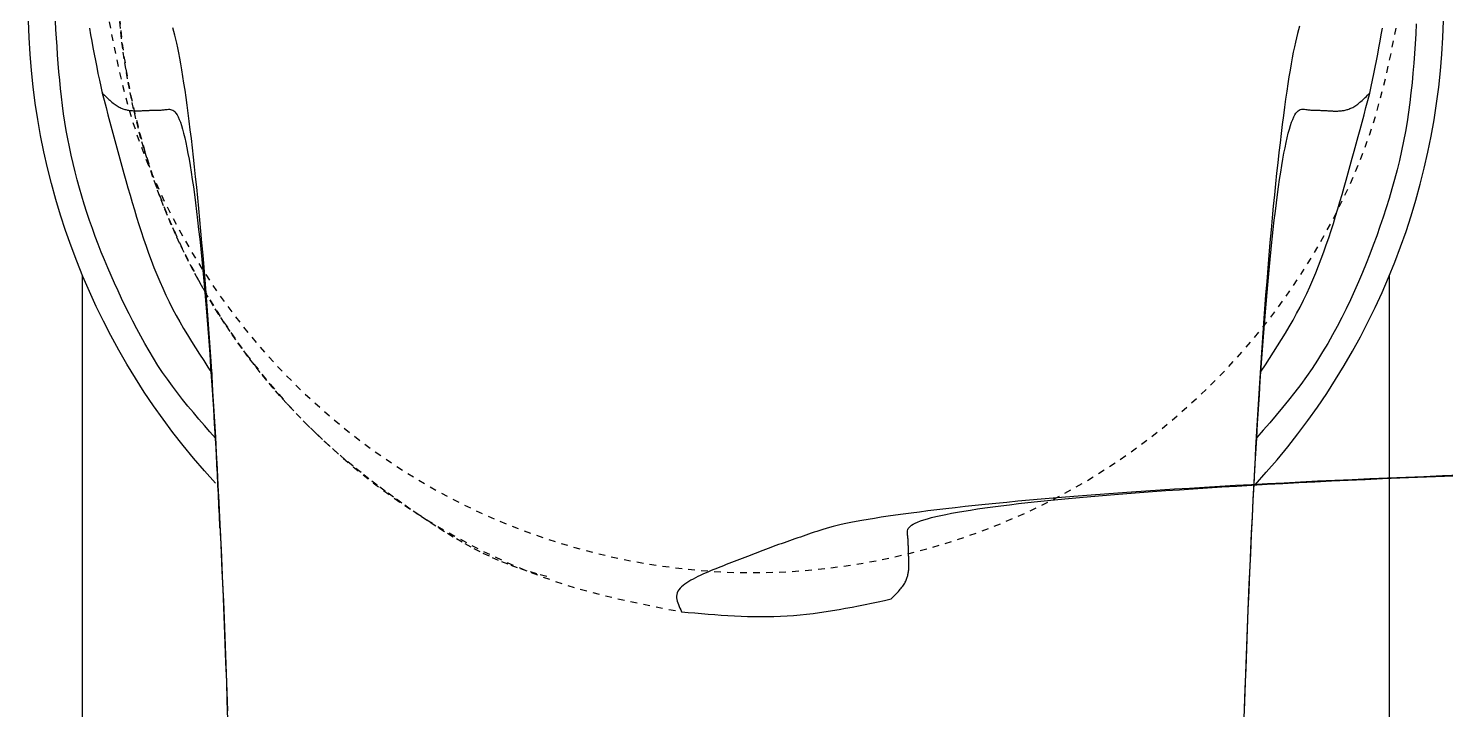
# Model space of a CAD drawing. Header units: millimetres. Extents: x -57981 to -54292, y 3591 to 5422.
# Drawn here: x -56979 to -56957.79, y 4715.37 to 4725.58 of the extents above; entities that cross this region are included whole.
import ezdxf

# ---------------------------------------------------------------- set-up
doc = ezdxf.new("R2010")
doc.units = ezdxf.units.MM
for name, pattern in [('( Hidden )', [0.375, 0.25, -0.125]), ('DASHDOT', [1, 0.5, -0.25, 0, -0.25]), ('DASHDOT2', [0.5, 0.25, -0.125, 0, -0.125])]:
    doc.linetypes.add(name, pattern=pattern)
doc.layers.add('Aks-profil aksesuar vs.', color=87, linetype='DASHDOT')
doc.layers.add('DOĞRAMA GÖRÜNÜŞ', color=165, linetype='Continuous', lineweight=0)

# ---------------------------------------------------------------- blocks, each defined once
blk = doc.blocks.new('hbshb kol')
at = {"layer": 'Aks-profil aksesuar vs.', "color": 0, "linetype": 'Continuous'}
for points in [[(-9.93, -79.273, -0.188244), (-13.5, -70.128), (-13, -70.128), (-13, -47.128), (-13.5, -47.128, -1), (13.5, -47.128), (13.5, -70.128)], [(9.904, -79.302, 0.188984), (13.5, -70.128)]]:
    blk.add_lwpolyline(points, format="xyb", dxfattribs=at)
at = {"layer": 'Aks-profil aksesuar vs.', "color": 0, "linetype": '( Hidden )', "ltscale": 0.09}
for points in [[(-3.609, -81.053), (-3.797, -81.005), (-3.983, -80.951), (-4.167, -80.891), (-4.348, -80.823), (-4.528, -80.75), (-4.705, -80.67), (-4.88, -80.585), (-5.053, -80.496), (-5.224, -80.401), (-5.393, -80.303), (-5.56, -80.201), (-5.726, -80.097), (-5.891, -79.989), (-6.053, -79.88), (-6.215, -79.768), (-6.375, -79.656), (-6.533, -79.542), (-6.691, -79.426), (-6.846, -79.31), (-7.001, -79.191), (-7.153, -79.071), (-7.304, -78.949), (-7.453, -78.825), (-7.599, -78.698), (-7.744, -78.57), (-7.887, -78.44), (-8.028, -78.307), (-8.167, -78.171), (-8.303, -78.033), (-8.437, -77.893), (-8.569, -77.75), (-8.699, -77.606), (-8.826, -77.459), (-8.951, -77.31), (-9.074, -77.159), (-9.194, -77.006), (-9.312, -76.851), (-9.427, -76.695), (-9.541, -76.536), (-9.651, -76.377), (-9.759, -76.215), (-9.865, -76.052), (-9.968, -75.887), (-10.068, -75.721), (-10.166, -75.553), (-10.261, -75.384), (-10.353, -75.213), (-10.443, -75.041), (-10.53, -74.867), (-10.613, -74.692), (-10.695, -74.515), (-10.773, -74.338), (-10.848, -74.159), (-10.921, -73.978), (-10.991, -73.797), (-11.058, -73.615), (-11.122, -73.432), (-11.183, -73.247), (-11.242, -73.062), (-11.298, -72.876), (-11.351, -72.69), (-11.401, -72.502), (-11.448, -72.314), (-11.492, -72.125), (-11.534, -71.935), (-11.573, -71.745), (-11.608, -71.554), (-11.641, -71.363), (-11.671, -71.171), (-11.698, -70.978), (-11.722, -70.786), (-11.743, -70.593), (-11.76, -70.399)], [(-11.759, -70.383), (-11.736, -70.63), (-11.708, -70.876), (-11.675, -71.122), (-11.637, -71.367), (-11.595, -71.612), (-11.548, -71.855), (-11.496, -72.098), (-11.439, -72.339), (-11.378, -72.58), (-11.312, -72.819), (-11.241, -73.056), (-11.166, -73.293), (-11.086, -73.528), (-11.002, -73.761), (-10.912, -73.992), (-10.819, -74.222), (-10.721, -74.45), (-10.618, -74.675), (-10.511, -74.899), (-10.399, -75.121), (-10.283, -75.34), (-10.162, -75.556), (-10.037, -75.771), (-9.907, -75.982), (-9.774, -76.191), (-9.636, -76.397), (-9.494, -76.6), (-9.348, -76.801), (-9.197, -76.998), (-9.043, -77.193), (-8.886, -77.384), (-8.724, -77.572), (-8.559, -77.758), (-8.39, -77.94), (-8.218, -78.118), (-8.043, -78.293), (-7.863, -78.465), (-7.681, -78.633), (-7.495, -78.797), (-7.306, -78.958), (-7.114, -79.114), (-6.919, -79.267), (-6.721, -79.416), (-6.519, -79.561), (-6.315, -79.701), (-6.109, -79.838), (-5.899, -79.971), (-5.687, -80.1), (-5.472, -80.224), (-5.256, -80.345), (-5.036, -80.462), (-4.815, -80.575), (-4.591, -80.683), (-4.365, -80.786), (-4.138, -80.885), (-3.908, -80.978), (-3.676, -81.067), (-3.443, -81.149), (-3.208, -81.226), (-2.971, -81.297), (-2.732, -81.363), (-2.492, -81.424), (-2.251, -81.481), (-2.009, -81.535), (-1.767, -81.586), (-1.524, -81.635), (-1.28, -81.683), (-1.036, -81.73)], [(-11.96, -70.46), (-11.912, -70.703), (-11.863, -70.946), (-11.812, -71.189), (-11.758, -71.431), (-11.701, -71.672), (-11.64, -71.912), (-11.575, -72.15), (-11.504, -72.387), (-11.427, -72.623), (-11.344, -72.856), (-11.256, -73.088), (-11.163, -73.318), (-11.064, -73.545), (-10.961, -73.771), (-10.853, -73.995), (-10.74, -74.216), (-10.623, -74.435), (-10.503, -74.652), (-10.378, -74.867), (-10.249, -75.079), (-10.116, -75.289), (-9.98, -75.496), (-9.839, -75.7), (-9.694, -75.901), (-9.546, -76.099), (-9.393, -76.295), (-9.237, -76.487), (-9.076, -76.676), (-8.912, -76.862), (-8.744, -77.044), (-8.572, -77.223), (-8.397, -77.399), (-8.219, -77.571), (-8.037, -77.74), (-7.852, -77.905), (-7.663, -78.066), (-7.472, -78.224), (-7.277, -78.378), (-7.08, -78.528), (-6.88, -78.675), (-6.676, -78.817), (-6.47, -78.955), (-6.262, -79.089), (-6.05, -79.218), (-5.836, -79.343), (-5.619, -79.464), (-5.4, -79.58), (-5.179, -79.692), (-4.955, -79.799), (-4.729, -79.902), (-4.502, -80), (-4.272, -80.094), (-4.04, -80.183), (-3.807, -80.268), (-3.572, -80.348), (-3.336, -80.423), (-3.099, -80.494), (-2.859, -80.56), (-2.619, -80.621), (-2.378, -80.678), (-2.135, -80.73), (-1.892, -80.777), (-1.647, -80.82), (-1.402, -80.857), (-1.156, -80.89), (-0.91, -80.918), (-0.663, -80.941), (-0.415, -80.959), (-0.168, -80.972), (0.08, -80.98), (0.328, -80.982), (0.576, -80.98), (0.824, -80.972), (1.072, -80.959), (1.319, -80.941), (1.566, -80.918), (1.813, -80.89), (2.058, -80.858), (2.304, -80.82), (2.548, -80.778), (2.792, -80.73), (3.034, -80.678), (3.276, -80.622), (3.516, -80.561), (3.755, -80.495), (3.993, -80.424), (4.229, -80.349), (4.464, -80.269), (4.697, -80.184), (4.929, -80.095), (5.158, -80.001), (5.386, -79.903), (5.612, -79.8), (5.835, -79.693), (6.057, -79.581), (6.276, -79.465), (6.493, -79.345), (6.707, -79.22), (6.918, -79.09), (7.127, -78.956), (7.333, -78.818), (7.537, -78.676), (7.737, -78.53), (7.934, -78.38), (8.129, -78.226), (8.32, -78.068), (8.509, -77.907), (8.694, -77.742), (8.876, -77.573), (9.054, -77.401), (9.23, -77.225), (9.401, -77.046), (9.569, -76.864), (9.734, -76.678), (9.894, -76.489), (10.051, -76.297), (10.203, -76.102), (10.352, -75.903), (10.497, -75.702), (10.638, -75.498), (10.774, -75.291), (10.907, -75.082), (11.036, -74.87), (11.161, -74.655), (11.281, -74.438), (11.398, -74.219), (11.511, -73.998), (11.619, -73.774), (11.722, -73.548), (11.821, -73.32), (11.915, -73.091), (12.003, -72.859), (12.085, -72.626), (12.162, -72.39), (12.233, -72.153), (12.299, -71.915), (12.36, -71.675), (12.417, -71.434), (12.471, -71.192), (12.522, -70.949), (12.571, -70.706), (12.619, -70.463)]]:
    blk.add_lwpolyline(points, dxfattribs=at)
at = {"layer": 'Aks-profil aksesuar vs.', "color": 251, "linetype": '( Hidden )', "ltscale": 2}
blk.add_lwpolyline([(13.836, -79.123), (13.479, -79.136), (13.126, -79.149), (12.777, -79.163), (12.432, -79.178), (12.091, -79.192), (11.755, -79.207), (11.423, -79.222), (11.096, -79.238), (10.773, -79.253), (10.456, -79.27), (10.142, -79.286), (9.834, -79.303), (9.531, -79.319), (9.233, -79.337), (8.939, -79.354), (8.651, -79.372), (8.368, -79.39), (8.09, -79.408), (7.817, -79.426), (7.549, -79.445), (7.287, -79.464), (7.03, -79.483), (6.778, -79.502), (6.531, -79.521), (6.29, -79.541), (6.054, -79.56), (5.824, -79.58), (5.599, -79.6), (5.38, -79.62), (5.167, -79.64), (4.959, -79.66), (4.757, -79.681), (4.561, -79.701), (4.37, -79.721), (4.185, -79.742), (4.005, -79.762), (3.831, -79.783), (3.663, -79.803), (3.5, -79.824), (3.343, -79.844), (3.191, -79.864), (3.045, -79.884), (2.905, -79.905), (2.77, -79.925), (2.642, -79.945), (2.52, -79.964), (2.404, -79.984), (2.296, -80.004), (2.194, -80.023), (2.098, -80.042), (2.01, -80.062), (1.929, -80.081), (1.854, -80.1), (1.784, -80.119), (1.718, -80.137), (1.657, -80.156), (1.599, -80.175), (1.543, -80.193), (1.49, -80.212), (1.438, -80.23), (1.386, -80.248), (1.335, -80.266), (1.283, -80.284), (1.23, -80.302), (1.178, -80.32), (1.126, -80.338), (1.073, -80.356), (1.021, -80.374), (0.968, -80.392), (0.917, -80.41), (0.865, -80.429), (0.814, -80.447), (0.763, -80.465), (0.713, -80.484), (0.663, -80.502), (0.613, -80.521), (0.564, -80.54), (0.514, -80.559), (0.465, -80.578), (0.416, -80.597), (0.367, -80.616), (0.318, -80.635), (0.269, -80.654), (0.219, -80.673), (0.169, -80.693), (0.119, -80.712), (0.069, -80.731), (0.018, -80.751), (-0.032, -80.77), (-0.083, -80.79), (-0.134, -80.809), (-0.184, -80.829), (-0.235, -80.849), (-0.286, -80.869), (-0.337, -80.889), (-0.387, -80.909), (-0.438, -80.93), (-0.488, -80.95), (-0.537, -80.971), (-0.586, -80.992), (-0.634, -81.014), (-0.682, -81.036), (-0.728, -81.058), (-0.773, -81.081), (-0.817, -81.104), (-0.86, -81.127), (-0.901, -81.151), (-0.94, -81.176), (-0.976, -81.201), (-1.009, -81.227), (-1.039, -81.253), (-1.065, -81.281), (-1.088, -81.309), (-1.106, -81.337), (-1.12, -81.367), (-1.128, -81.397), (-1.132, -81.428), (-1.132, -81.46), (-1.128, -81.492), (-1.121, -81.525), (-1.111, -81.558), (-1.099, -81.592), (-1.085, -81.626), (-1.069, -81.661), (-1.053, -81.695), (-1.036, -81.73), (-0.91, -81.741), (-0.784, -81.752), (-0.658, -81.763), (-0.532, -81.773), (-0.406, -81.783), (-0.28, -81.792), (-0.154, -81.8), (-0.029, -81.807), (0.097, -81.813), (0.223, -81.817), (0.348, -81.82), (0.474, -81.822), (0.599, -81.821), (0.724, -81.819), (0.849, -81.815), (0.974, -81.809), (1.099, -81.8), (1.224, -81.789), (1.348, -81.776), (1.473, -81.761), (1.597, -81.744), (1.721, -81.726), (1.845, -81.706), (1.969, -81.685), (2.093, -81.662), (2.217, -81.639), (2.341, -81.615), (2.465, -81.59), (2.589, -81.564), (2.713, -81.538), (2.836, -81.512), (2.96, -81.485), (2.981, -81.464), (3.001, -81.443), (3.021, -81.422), (3.041, -81.401), (3.061, -81.38), (3.08, -81.36), (3.099, -81.339), (3.117, -81.318), (3.134, -81.298), (3.151, -81.278), (3.167, -81.258), (3.181, -81.238), (3.195, -81.219), (3.207, -81.199), (3.219, -81.18), (3.229, -81.162), (3.238, -81.143), (3.247, -81.125), (3.254, -81.107), (3.261, -81.089), (3.267, -81.071), (3.273, -81.053), (3.277, -81.035), (3.282, -81.018), (3.285, -81), (3.288, -80.983), (3.291, -80.965), (3.293, -80.948), (3.295, -80.93), (3.297, -80.913), (3.298, -80.895), (3.299, -80.878), (3.299, -80.86), (3.3, -80.843), (3.3, -80.825), (3.3, -80.808), (3.299, -80.79), (3.299, -80.772), (3.298, -80.754), (3.298, -80.737), (3.297, -80.719), (3.296, -80.701), (3.295, -80.682), (3.294, -80.664), (3.293, -80.646), (3.292, -80.628), (3.291, -80.609), (3.291, -80.591), (3.29, -80.572), (3.289, -80.554), (3.289, -80.535), (3.289, -80.516), (3.289, -80.497), (3.289, -80.478), (3.288, -80.459), (3.288, -80.44), (3.288, -80.421), (3.287, -80.401), (3.287, -80.382), (3.286, -80.362), (3.284, -80.342), (3.282, -80.323), (3.28, -80.303), (3.277, -80.283), (3.274, -80.263), (3.271, -80.242), (3.27, -80.222), (3.27, -80.201), (3.273, -80.181), (3.279, -80.16), (3.288, -80.14), (3.302, -80.119), (3.322, -80.098), (3.347, -80.077), (3.379, -80.056), (3.417, -80.036), (3.464, -80.015), (3.519, -79.994), (3.582, -79.973), (3.652, -79.952), (3.729, -79.931), (3.814, -79.91), (3.907, -79.889), (4.006, -79.869), (4.113, -79.848), (4.226, -79.827), (4.347, -79.806), (4.475, -79.786), (4.609, -79.765), (4.751, -79.745), (4.9, -79.725), (5.056, -79.704), (5.219, -79.684), (5.389, -79.664), (5.566, -79.644), (5.75, -79.624), (5.941, -79.605), (6.138, -79.585), (6.342, -79.566), (6.552, -79.546), (6.769, -79.527), (6.992, -79.508), (7.222, -79.489), (7.457, -79.471), (7.699, -79.452), (7.946, -79.434), (8.2, -79.416), (8.459, -79.398), (8.724, -79.38), (8.995, -79.362), (9.272, -79.345), (9.554, -79.328), (9.842, -79.311), (10.136, -79.295), (10.434, -79.279), (10.738, -79.262), (11.047, -79.247), (11.362, -79.231), (11.681, -79.216), (12.005, -79.201), (12.334, -79.187), (12.667, -79.172), (13.005, -79.158), (13.347, -79.145), (13.693, -79.131)], dxfattribs=at)
at = {"layer": 'Aks-profil aksesuar vs.', "color": 0, "linetype": 'Continuous'}
for points in [[(-9.691, -83.792), (-9.704, -83.423), (-9.716, -83.059), (-9.729, -82.698), (-9.742, -82.341), (-9.756, -81.988), (-9.77, -81.639), (-9.784, -81.294), (-9.799, -80.954), (-9.814, -80.617), (-9.829, -80.285), (-9.844, -79.958), (-9.86, -79.636), (-9.876, -79.318), (-9.892, -79.005), (-9.909, -78.696), (-9.926, -78.393), (-9.943, -78.095), (-9.961, -77.801), (-9.978, -77.513), (-9.996, -77.23), (-10.015, -76.952), (-10.033, -76.679), (-10.052, -76.412), (-10.07, -76.149), (-10.089, -75.892), (-10.108, -75.64), (-10.128, -75.393), (-10.147, -75.152), (-10.167, -74.916), (-10.187, -74.686), (-10.206, -74.461), (-10.226, -74.242), (-10.247, -74.029), (-10.267, -73.821), (-10.287, -73.619), (-10.308, -73.423), (-10.328, -73.232), (-10.348, -73.047), (-10.369, -72.868), (-10.389, -72.694), (-10.41, -72.525), (-10.43, -72.362), (-10.451, -72.205), (-10.471, -72.053), (-10.491, -71.907), (-10.511, -71.767), (-10.531, -71.632), (-10.551, -71.504), (-10.571, -71.382), (-10.591, -71.267), (-10.61, -71.158), (-10.63, -71.056), (-10.649, -70.961), (-10.668, -70.873), (-10.687, -70.791), (-10.706, -70.716), (-10.725, -70.646), (-10.744, -70.58)], [(-12.332, -70.583), (-12.312, -70.708), (-12.291, -70.832), (-12.269, -70.956), (-12.246, -71.08), (-12.221, -71.203), (-12.196, -71.327), (-12.171, -71.451), (-12.145, -71.575), (-12.119, -71.698), (-12.092, -71.822), (-12.071, -71.843), (-12.05, -71.863), (-12.029, -71.884), (-12.008, -71.904), (-11.987, -71.923), (-11.966, -71.943), (-11.945, -71.961), (-11.925, -71.979), (-11.905, -71.997), (-11.884, -72.013), (-11.864, -72.029), (-11.845, -72.043), (-11.825, -72.057), (-11.806, -72.069), (-11.787, -72.081), (-11.768, -72.091), (-11.75, -72.101), (-11.731, -72.109), (-11.713, -72.117), (-11.695, -72.123), (-11.677, -72.129), (-11.659, -72.135), (-11.642, -72.14), (-11.624, -72.144), (-11.607, -72.147), (-11.589, -72.15), (-11.572, -72.153), (-11.554, -72.155), (-11.537, -72.157), (-11.519, -72.159), (-11.502, -72.16), (-11.484, -72.161), (-11.467, -72.161), (-11.449, -72.162), (-11.432, -72.162), (-11.414, -72.162), (-11.397, -72.161), (-11.379, -72.161), (-11.361, -72.16), (-11.343, -72.16), (-11.325, -72.159), (-11.307, -72.158), (-11.289, -72.157), (-11.271, -72.156), (-11.253, -72.155), (-11.234, -72.154), (-11.216, -72.154), (-11.197, -72.153), (-11.179, -72.152), (-11.16, -72.152), (-11.141, -72.151), (-11.123, -72.151), (-11.104, -72.151), (-11.085, -72.151), (-11.066, -72.151), (-11.046, -72.15), (-11.027, -72.15), (-11.008, -72.15), (-10.988, -72.149), (-10.969, -72.148), (-10.949, -72.146), (-10.929, -72.144), (-10.909, -72.142), (-10.889, -72.139), (-10.869, -72.136), (-10.849, -72.134), (-10.828, -72.132), (-10.808, -72.132), (-10.788, -72.135), (-10.767, -72.141), (-10.746, -72.15), (-10.725, -72.165), (-10.705, -72.184), (-10.684, -72.209), (-10.663, -72.241), (-10.642, -72.28), (-10.621, -72.326), (-10.6, -72.381), (-10.579, -72.444), (-10.558, -72.514), (-10.538, -72.592), (-10.517, -72.677), (-10.496, -72.769), (-10.475, -72.868), (-10.454, -72.975), (-10.434, -73.088), (-10.413, -73.209), (-10.393, -73.337), (-10.372, -73.472), (-10.352, -73.613), (-10.331, -73.763), (-10.311, -73.919), (-10.291, -74.082), (-10.271, -74.252), (-10.251, -74.429), (-10.231, -74.612), (-10.211, -74.803), (-10.192, -75), (-10.172, -75.204), (-10.153, -75.414), (-10.134, -75.631), (-10.115, -75.855), (-10.096, -76.084), (-10.077, -76.319), (-10.059, -76.561), (-10.04, -76.809), (-10.022, -77.062), (-10.004, -77.321), (-9.987, -77.586), (-9.969, -77.857), (-9.952, -78.134), (-9.935, -78.416), (-9.918, -78.704), (-9.901, -78.998), (-9.885, -79.296), (-9.869, -79.6), (-9.853, -79.91), (-9.838, -80.224), (-9.823, -80.543), (-9.808, -80.867), (-9.793, -81.196), (-9.779, -81.529), (-9.765, -81.867), (-9.751, -82.209), (-9.738, -82.555), (-9.725, -82.906), (-9.712, -83.26), (-9.7, -83.618)], [(9.7, -83.618), (9.712, -83.26), (9.725, -82.906), (9.738, -82.555), (9.751, -82.209), (9.765, -81.867), (9.779, -81.529), (9.793, -81.196), (9.808, -80.867), (9.823, -80.543), (9.838, -80.224), (9.853, -79.91), (9.869, -79.6), (9.885, -79.296), (9.901, -78.998), (9.918, -78.704), (9.935, -78.416), (9.952, -78.134), (9.969, -77.858), (9.987, -77.587), (10.004, -77.321), (10.022, -77.062), (10.04, -76.809), (10.059, -76.561), (10.077, -76.32), (10.096, -76.084), (10.115, -75.855), (10.134, -75.631), (10.153, -75.415), (10.172, -75.204), (10.192, -75), (10.211, -74.803), (10.231, -74.612), (10.251, -74.428), (10.271, -74.251), (10.291, -74.081), (10.311, -73.918), (10.331, -73.762), (10.352, -73.613), (10.372, -73.471), (10.393, -73.336), (10.413, -73.208), (10.434, -73.088), (10.455, -72.974), (10.475, -72.867), (10.496, -72.768), (10.517, -72.676), (10.538, -72.59), (10.559, -72.513), (10.58, -72.442), (10.601, -72.38), (10.622, -72.325), (10.642, -72.278), (10.663, -72.239), (10.684, -72.207), (10.705, -72.182), (10.726, -72.163), (10.747, -72.149), (10.767, -72.139), (10.788, -72.133), (10.808, -72.131), (10.829, -72.13), (10.849, -72.132), (10.87, -72.135), (10.89, -72.138), (10.91, -72.141), (10.93, -72.143), (10.949, -72.145), (10.969, -72.147), (10.989, -72.148), (11.008, -72.149), (11.027, -72.149), (11.047, -72.15), (11.066, -72.15), (11.085, -72.151), (11.104, -72.151), (11.123, -72.151), (11.141, -72.152), (11.16, -72.153), (11.179, -72.153), (11.197, -72.154), (11.216, -72.155), (11.234, -72.156), (11.252, -72.158), (11.271, -72.159), (11.289, -72.16), (11.307, -72.161), (11.325, -72.162), (11.343, -72.163), (11.36, -72.164), (11.378, -72.165), (11.396, -72.166), (11.413, -72.166), (11.431, -72.166), (11.448, -72.167), (11.466, -72.166), (11.483, -72.166), (11.501, -72.165), (11.518, -72.164), (11.536, -72.163), (11.553, -72.161), (11.57, -72.159), (11.588, -72.156), (11.605, -72.153), (11.623, -72.149), (11.64, -72.145), (11.658, -72.14), (11.676, -72.135), (11.694, -72.128), (11.712, -72.121), (11.73, -72.114), (11.748, -72.105), (11.767, -72.096), (11.786, -72.085), (11.805, -72.074), (11.824, -72.061), (11.843, -72.047), (11.863, -72.033), (11.883, -72.017), (11.903, -72), (11.924, -71.983), (11.944, -71.964), (11.965, -71.946), (11.986, -71.926), (12.007, -71.906), (12.028, -71.886), (12.049, -71.866), (12.07, -71.845), (12.091, -71.825)], [(12.078, -71.821), (12.091, -71.825), (12.118, -71.701), (12.144, -71.577), (12.17, -71.453), (12.196, -71.33), (12.221, -71.206), (12.245, -71.082), (12.268, -70.958), (12.291, -70.834), (12.312, -70.71), (12.332, -70.586)], [(10.753, -70.545), (10.733, -70.613), (10.713, -70.687), (10.693, -70.766), (10.673, -70.851), (10.653, -70.943), (10.633, -71.043), (10.612, -71.15), (10.592, -71.264), (10.571, -71.385), (10.55, -71.513), (10.529, -71.648), (10.508, -71.79), (10.487, -71.939), (10.465, -72.093), (10.444, -72.254), (10.423, -72.422), (10.401, -72.595), (10.38, -72.775), (10.358, -72.961), (10.336, -73.153), (10.315, -73.352), (10.293, -73.556), (10.272, -73.767), (10.251, -73.985), (10.229, -74.208), (10.208, -74.438), (10.187, -74.674), (10.167, -74.917), (10.146, -75.165), (10.126, -75.419), (10.105, -75.68), (10.085, -75.946), (10.065, -76.218), (10.046, -76.496), (10.026, -76.779), (10.007, -77.069), (9.988, -77.364), (9.969, -77.664), (9.951, -77.971), (9.932, -78.283), (9.914, -78.6), (9.897, -78.923), (9.879, -79.252), (9.862, -79.585), (9.846, -79.924), (9.829, -80.268), (9.814, -80.618), (9.798, -80.972), (9.783, -81.331), (9.768, -81.694), (9.753, -82.063), (9.739, -82.435), (9.725, -82.812), (9.711, -83.193), (9.698, -83.578), (9.686, -83.967)], [(-9.928, -78.414), (-10.035, -78.293), (-10.141, -78.171), (-10.247, -78.048), (-10.351, -77.925), (-10.454, -77.801), (-10.556, -77.676), (-10.655, -77.549), (-10.752, -77.421), (-10.847, -77.29), (-10.938, -77.158), (-11.027, -77.023), (-11.112, -76.887), (-11.195, -76.748), (-11.276, -76.608), (-11.354, -76.467), (-11.431, -76.325), (-11.505, -76.182), (-11.579, -76.038), (-11.65, -75.893), (-11.72, -75.748), (-11.789, -75.602), (-11.856, -75.455), (-11.922, -75.308), (-11.985, -75.16), (-12.048, -75.011), (-12.108, -74.861), (-12.167, -74.711), (-12.223, -74.56), (-12.278, -74.407), (-12.331, -74.255), (-12.383, -74.101), (-12.432, -73.947), (-12.479, -73.793), (-12.524, -73.637), (-12.567, -73.481), (-12.607, -73.325), (-12.646, -73.168), (-12.682, -73.011), (-12.715, -72.853), (-12.747, -72.695), (-12.776, -72.536), (-12.802, -72.377), (-12.826, -72.218), (-12.848, -72.058), (-12.868, -71.898), (-12.886, -71.738), (-12.902, -71.578), (-12.917, -71.417), (-12.93, -71.256), (-12.942, -71.096), (-12.953, -70.934), (-12.964, -70.773), (-12.973, -70.612), (-12.983, -70.451)], [(12.98, -70.504), (12.969, -70.692), (12.958, -70.88), (12.945, -71.068), (12.931, -71.255), (12.916, -71.443), (12.898, -71.63), (12.878, -71.816), (12.856, -72.002), (12.831, -72.188), (12.803, -72.373), (12.772, -72.558), (12.737, -72.742), (12.699, -72.925), (12.657, -73.108), (12.613, -73.29), (12.565, -73.472), (12.515, -73.653), (12.462, -73.834), (12.406, -74.013), (12.348, -74.193), (12.287, -74.371), (12.224, -74.549), (12.159, -74.726), (12.091, -74.902), (12.022, -75.078), (11.951, -75.253), (11.877, -75.427), (11.801, -75.6), (11.722, -75.772), (11.641, -75.942), (11.558, -76.111), (11.471, -76.278), (11.381, -76.443), (11.289, -76.606), (11.193, -76.768), (11.093, -76.927), (10.99, -77.083), (10.884, -77.237), (10.774, -77.389), (10.66, -77.538), (10.544, -77.686), (10.426, -77.831), (10.305, -77.975), (10.183, -78.119), (10.06, -78.261), (9.937, -78.404)], [(-12.08, -71.819), (-12.092, -71.822), (-12.055, -71.962), (-12.018, -72.101), (-11.982, -72.241), (-11.945, -72.381), (-11.907, -72.52), (-11.87, -72.66), (-11.832, -72.799), (-11.794, -72.939), (-11.756, -73.078), (-11.718, -73.218), (-11.679, -73.357), (-11.639, -73.496), (-11.599, -73.636), (-11.559, -73.775), (-11.518, -73.914), (-11.476, -74.053), (-11.434, -74.192), (-11.391, -74.331), (-11.346, -74.469), (-11.301, -74.607), (-11.254, -74.744), (-11.205, -74.881), (-11.155, -75.016), (-11.103, -75.152), (-11.049, -75.286), (-10.994, -75.419), (-10.936, -75.551), (-10.875, -75.682), (-10.813, -75.812), (-10.747, -75.941), (-10.68, -76.068), (-10.609, -76.194), (-10.537, -76.319), (-10.463, -76.443), (-10.388, -76.567), (-10.311, -76.689), (-10.233, -76.812), (-10.154, -76.933), (-10.075, -77.055), (-9.996, -77.176)], [(10.021, -77.135), (10.1, -77.014), (10.178, -76.894), (10.256, -76.773), (10.333, -76.652), (10.409, -76.53), (10.483, -76.408), (10.556, -76.285), (10.628, -76.16), (10.697, -76.035), (10.764, -75.909), (10.828, -75.781), (10.89, -75.652), (10.949, -75.522), (11.006, -75.391), (11.061, -75.259), (11.114, -75.125), (11.165, -74.991), (11.214, -74.857), (11.262, -74.721), (11.308, -74.585), (11.353, -74.448), (11.397, -74.311), (11.44, -74.174), (11.482, -74.036), (11.523, -73.898), (11.563, -73.76), (11.603, -73.622), (11.643, -73.484), (11.682, -73.346), (11.72, -73.208), (11.758, -73.069), (11.796, -72.931), (11.834, -72.793), (11.871, -72.655), (11.908, -72.516), (11.945, -72.378), (11.982, -72.24), (12.018, -72.101), (12.055, -71.963), (12.091, -71.825)], [(-12.464, -130.009), (-12.464, -75.315)], [(12.464, -75.315), (12.464, -127.009)], [(-9.844, -80.125), (-9.848, -80.044), (-9.851, -79.962), (-9.855, -79.881), (-9.859, -79.8), (-9.863, -79.719), (-9.867, -79.639), (-9.87, -79.559), (-9.874, -79.479), (-9.878, -79.4), (-9.882, -79.321), (-9.886, -79.242), (-9.889, -79.165), (-9.893, -79.088), (-9.897, -79.011), (-9.901, -78.936), (-9.905, -78.861), (-9.908, -78.788), (-9.912, -78.715), (-9.916, -78.643), (-9.919, -78.572), (-9.923, -78.502), (-9.927, -78.433), (-9.931, -78.364), (-9.934, -78.296), (-9.938, -78.229), (-9.942, -78.162), (-9.945, -78.095), (-9.949, -78.029), (-9.953, -77.963), (-9.956, -77.898), (-9.96, -77.832), (-9.963, -77.767)]]:
    blk.add_lwpolyline(points, dxfattribs=at)
at = {"layer": 'Aks-profil aksesuar vs.', "color": 251, "linetype": 'DASHDOT2', "ltscale": 4}
blk.add_arc((-0.57, -68.98), 181.855, 270.26925, 90.39464, dxfattribs=at)

msp = doc.modelspace()

# ---------------------------------------------------------------- block references
at = {"layer": 'DOĞRAMA GÖRÜNÜŞ', "xscale": 0.7844908131771426, "yscale": 0.7844908131771426, "zscale": 0.7844908131771426}
msp.add_blockref('hbshb kol', (-56968.413, 4780.952), dxfattribs=at)

doc.saveas('drawing.dxf')
